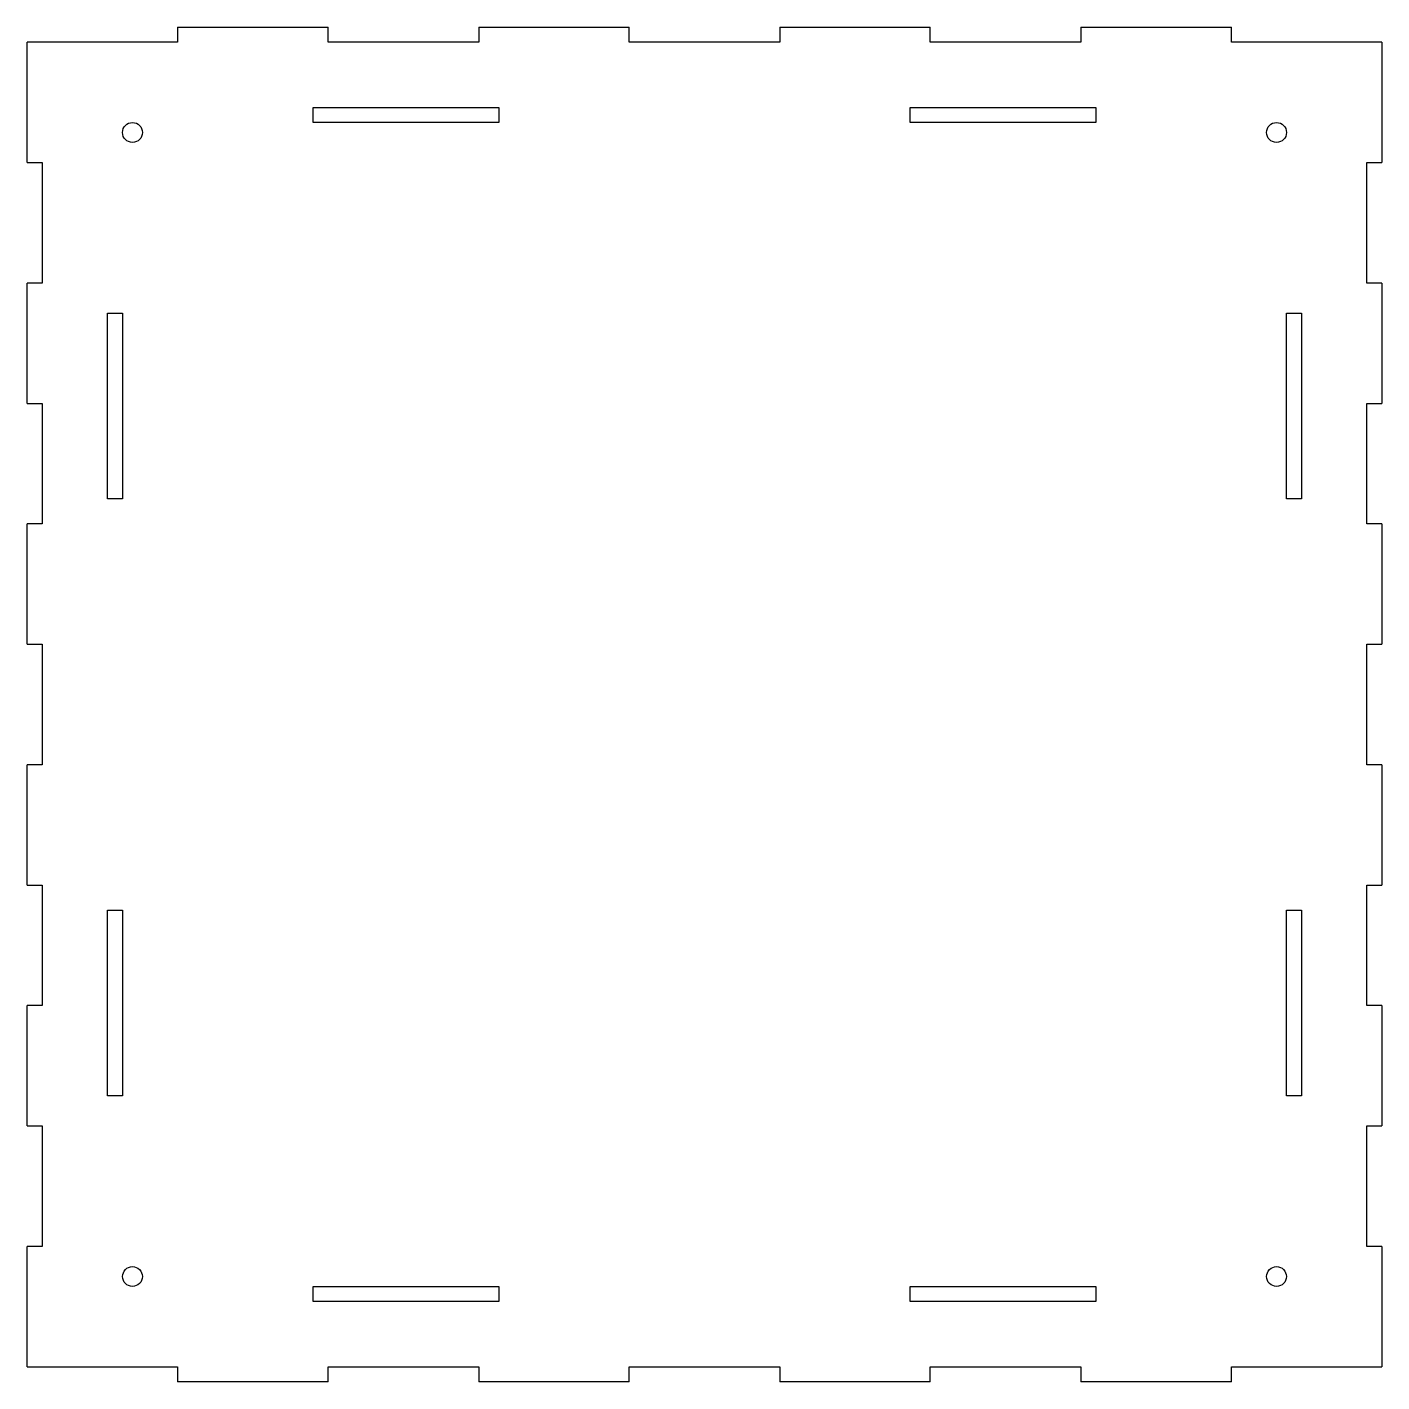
# Model space of a CAD drawing. Header units: millimetres. Extents: x -33 to 237, y -237 to 33.
import ezdxf

# ---------------------------------------------------------------- set-up
doc = ezdxf.new("R2010")
doc.units = ezdxf.units.MM

msp = doc.modelspace()

# ---------------------------------------------------------------- linework, layer by layer
at = {"color": 7, "linetype": 'Continuous', "lineweight": 25}
for p, q in [((-3, 33), (27, 33)), ((-3, 33), (-3, 30)), ((27, 30), (27, 33)), ((57, 33), (87, 33)), ((57, 33), (57, 30)), ((87, 30), (87, 33)), ((117, 33), (147, 33)), ((117, 33), (117, 30)), ((147, 30), (147, 33)), ((177, 33), (207, 33)), ((177, 33), (177, 30)), ((207, 30), (207, 33)), ((-3, 30), (-33, 30)), ((-33, 6), (-33, 30)), ((57, 30), (27, 30)), ((117, 30), (87, 30)), ((177, 30), (147, 30)), ((237, 30), (207, 30)), ((237, 30), (237, 6)), ((24, 14), (24, 17)), ((24, 17), (61, 17)), ((61, 17), (61, 14)), ((143, 14), (143, 17)), ((143, 17), (180, 17)), ((180, 17), (180, 14)), ((61, 14), (24, 14)), ((180, 14), (143, 14)), ((-33, 6), (-30, 6)), ((-30, 6), (-30, -18)), ((234, -18), (234, 6)), ((234, 6), (237, 6)), ((-30, -18), (-33, -18)), ((-33, -42), (-33, -18)), ((237, -18), (234, -18)), ((237, -18), (237, -42)), ((-17, -61), (-17, -24)), ((-17, -24), (-14, -24)), ((-14, -24), (-14, -61)), ((218, -61), (218, -24)), ((218, -24), (221, -24)), ((221, -24), (221, -61)), ((-33, -42), (-30, -42)), ((-30, -42), (-30, -66)), ((234, -66), (234, -42)), ((234, -42), (237, -42)), ((-14, -61), (-17, -61)), ((221, -61), (218, -61)), ((-30, -66), (-33, -66)), ((-33, -90), (-33, -66)), ((237, -66), (234, -66)), ((237, -66), (237, -90)), ((-33, -90), (-30, -90)), ((-30, -90), (-30, -114)), ((234, -114), (234, -90)), ((234, -90), (237, -90)), ((-30, -114), (-33, -114)), ((-33, -138), (-33, -114)), ((237, -114), (234, -114)), ((237, -114), (237, -138)), ((-33, -138), (-30, -138)), ((-30, -138), (-30, -162)), ((234, -162), (234, -138)), ((234, -138), (237, -138)), ((-17, -180), (-17, -143)), ((-17, -143), (-14, -143)), ((-14, -143), (-14, -180)), ((218, -180), (218, -143)), ((218, -143), (221, -143)), ((221, -143), (221, -180)), ((-30, -162), (-33, -162)), ((-33, -186), (-33, -162)), ((237, -162), (234, -162)), ((237, -162), (237, -186)), ((-14, -180), (-17, -180)), ((221, -180), (218, -180)), ((-33, -186), (-30, -186)), ((-30, -186), (-30, -210)), ((234, -210), (234, -186)), ((234, -186), (237, -186)), ((-30, -210), (-33, -210)), ((-33, -234), (-33, -210)), ((237, -210), (234, -210)), ((237, -210), (237, -234)), ((24, -221), (24, -218)), ((24, -218), (61, -218)), ((61, -218), (61, -221)), ((143, -221), (143, -218)), ((143, -218), (180, -218)), ((180, -218), (180, -221)), ((61, -221), (24, -221)), ((180, -221), (143, -221)), ((-33, -234), (-3, -234)), ((-3, -234), (-3, -237)), ((27, -237), (27, -234)), ((27, -234), (57, -234)), ((57, -234), (57, -237)), ((87, -237), (87, -234)), ((87, -234), (117, -234)), ((117, -234), (117, -237)), ((147, -237), (147, -234)), ((147, -234), (177, -234)), ((177, -234), (177, -237)), ((207, -237), (207, -234)), ((207, -234), (237, -234)), ((27, -237), (-3, -237)), ((87, -237), (57, -237)), ((147, -237), (117, -237)), ((207, -237), (177, -237))]:
    msp.add_line(p, q, dxfattribs=at)
for centre, radius in [((-12, 12), 1.98), ((216, 12), 1.98), ((-12, -216), 1.97), ((216, -216), 1.97)]:
    msp.add_circle(centre, radius, dxfattribs=at)

doc.saveas('drawing.dxf')
